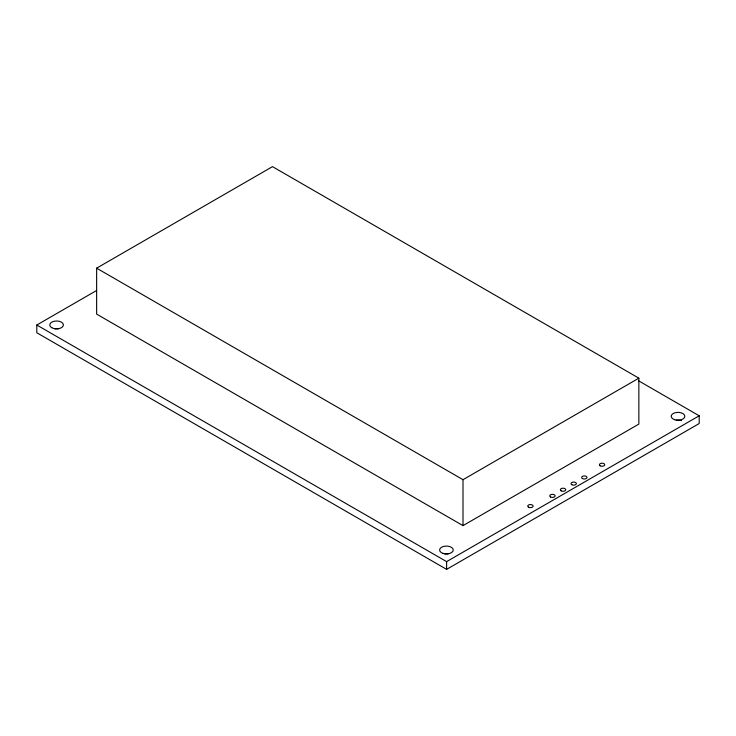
<?xml version="1.0" encoding="UTF-8"?>
<svg xmlns="http://www.w3.org/2000/svg" width="736" height="736" viewBox="0 0 736 736"><rect width="100%" height="100%" fill="white"/><g stroke="black" fill="none" stroke-linecap="round" stroke-linejoin="round"><path stroke-width="1.1" d="M96.637 268.171L272.486 166.64L638.857 378.166L638.857 424.092L462.999 525.624L96.637 314.106L96.637 268.171L462.999 479.688L638.857 378.166M638.526 380.76L699.2 415.794L699.2 423.531L446.614 569.36L36.8 332.755L36.8 325.018L96.462 290.573M36.8 325.018L446.614 561.623L699.2 415.794M462.999 479.688L462.999 525.624M446.614 561.623L446.614 569.36M444.673 553.932A6.808 3.928 0 0 1 448.196 553.932M676.246 420.238A6.808 3.928 0 0 1 681.416 420.624M54.832 328.863A6.808 3.928 0 0 1 58.356 328.863M674.608 419.704A6.808 3.928 0 0 0 684.82 416.3A6.808 3.928 0 0 0 674.608 412.896A6.808 3.928 0 0 0 674.608 419.704M571.808 484.693A2.668 1.536 0 0 0 576.27 484.003A2.668 1.536 0 0 0 573.004 482.117A2.668 1.536 0 0 0 571.808 484.693M582.443 478.547A2.668 1.536 0 0 0 586.905 477.857A2.668 1.536 0 0 0 583.639 475.98A2.668 1.536 0 0 0 582.443 478.547M550.537 496.975A2.668 1.536 0 0 0 554.999 496.285A2.668 1.536 0 0 0 551.733 494.399A2.668 1.536 0 0 0 550.537 496.975M561.172 490.829A2.668 1.536 0 0 0 565.634 490.139A2.668 1.536 0 0 0 562.368 488.253A2.668 1.536 0 0 0 561.172 490.829M528.54 507.187A2.668 1.536 0 0 0 533.002 506.497A2.668 1.536 0 0 0 529.736 504.611A2.668 1.536 0 0 0 528.54 507.187M443.026 553.398A6.808 3.928 0 0 0 453.238 549.994A6.808 3.928 0 0 0 443.026 546.59A6.808 3.928 0 0 0 443.026 553.398M51.778 327.704A6.808 3.928 0 0 0 63.167 325.947A6.808 3.928 0 0 0 54.832 321.126A6.808 3.928 0 0 0 51.778 327.704M600.19 465.814A2.668 1.536 0 0 0 604.652 465.124A2.668 1.536 0 0 0 601.386 463.248A2.668 1.536 0 0 0 600.19 465.814"/></g></svg>
